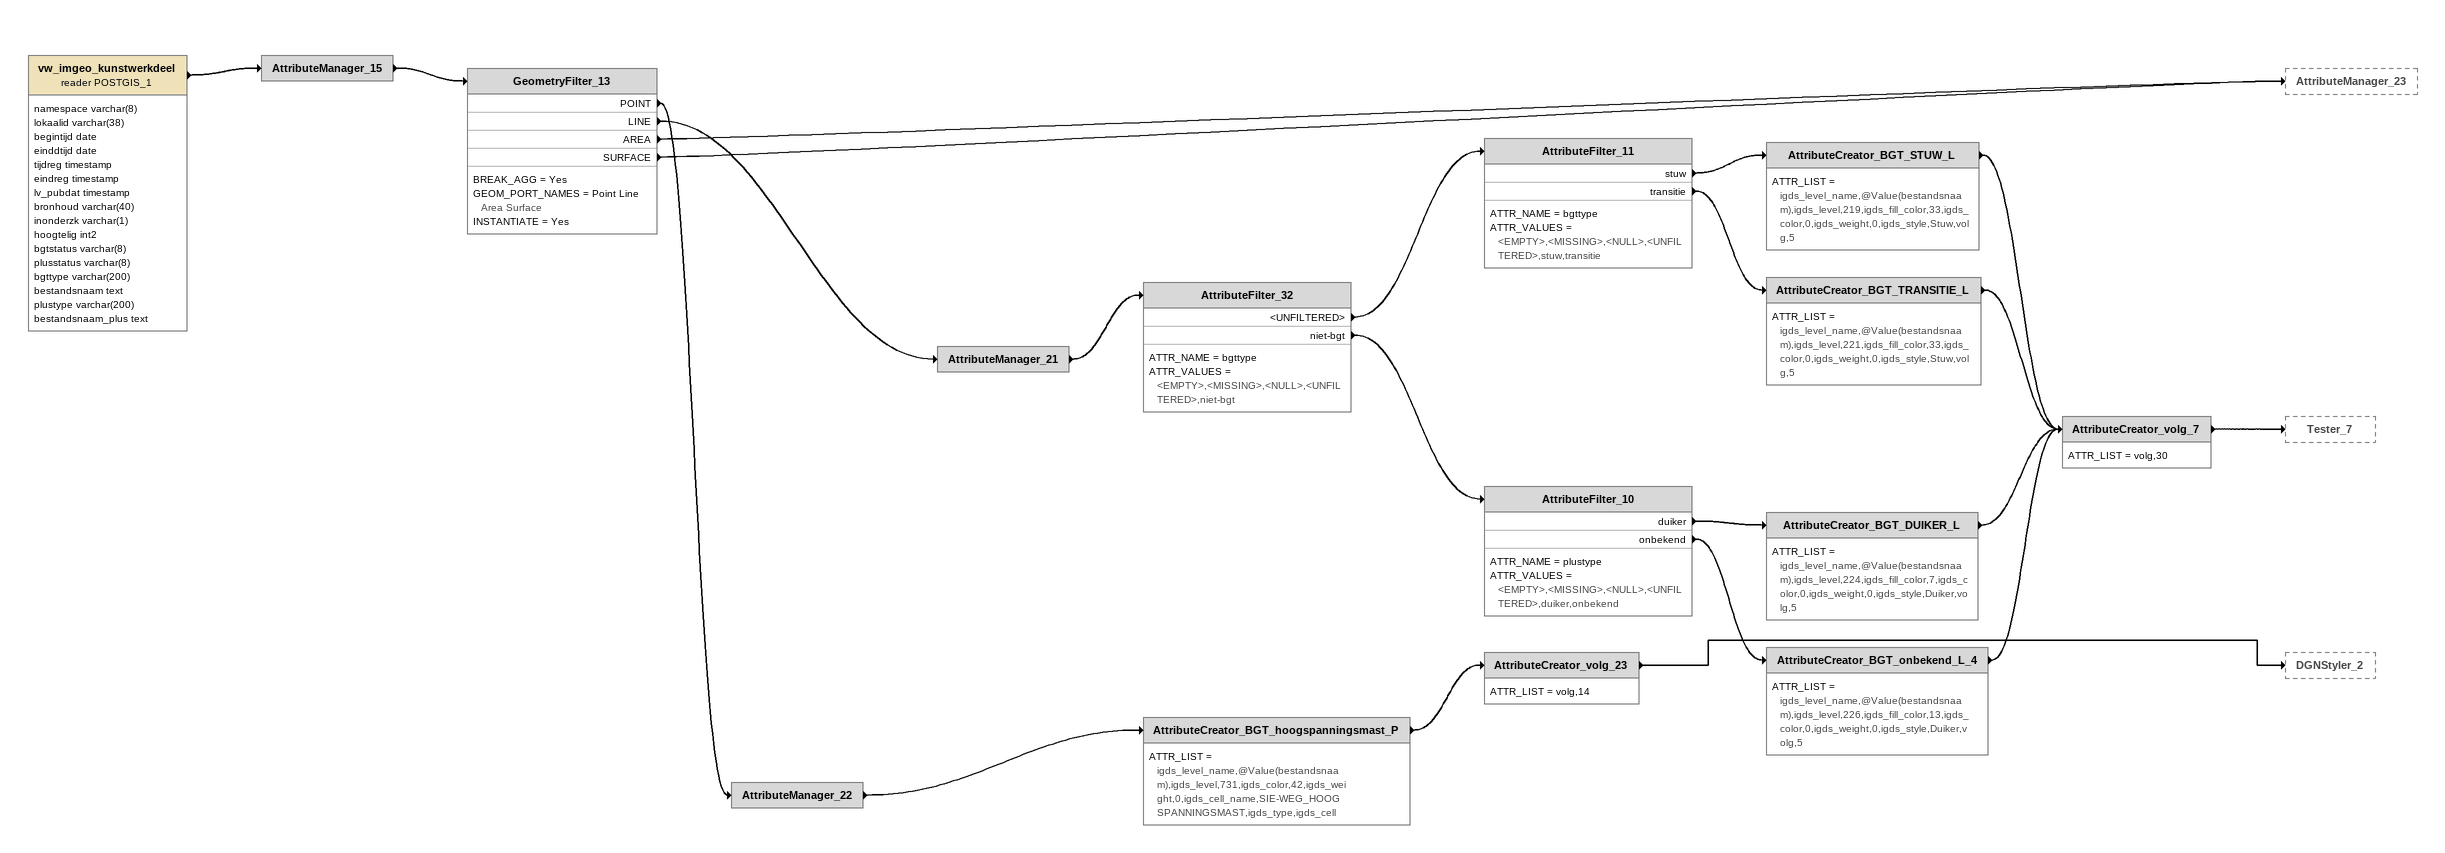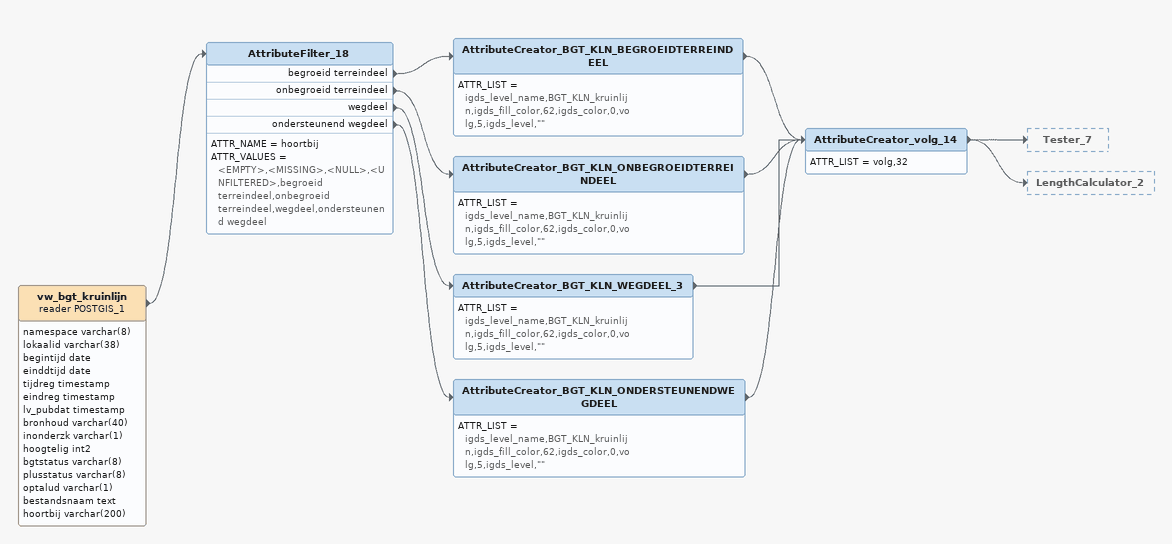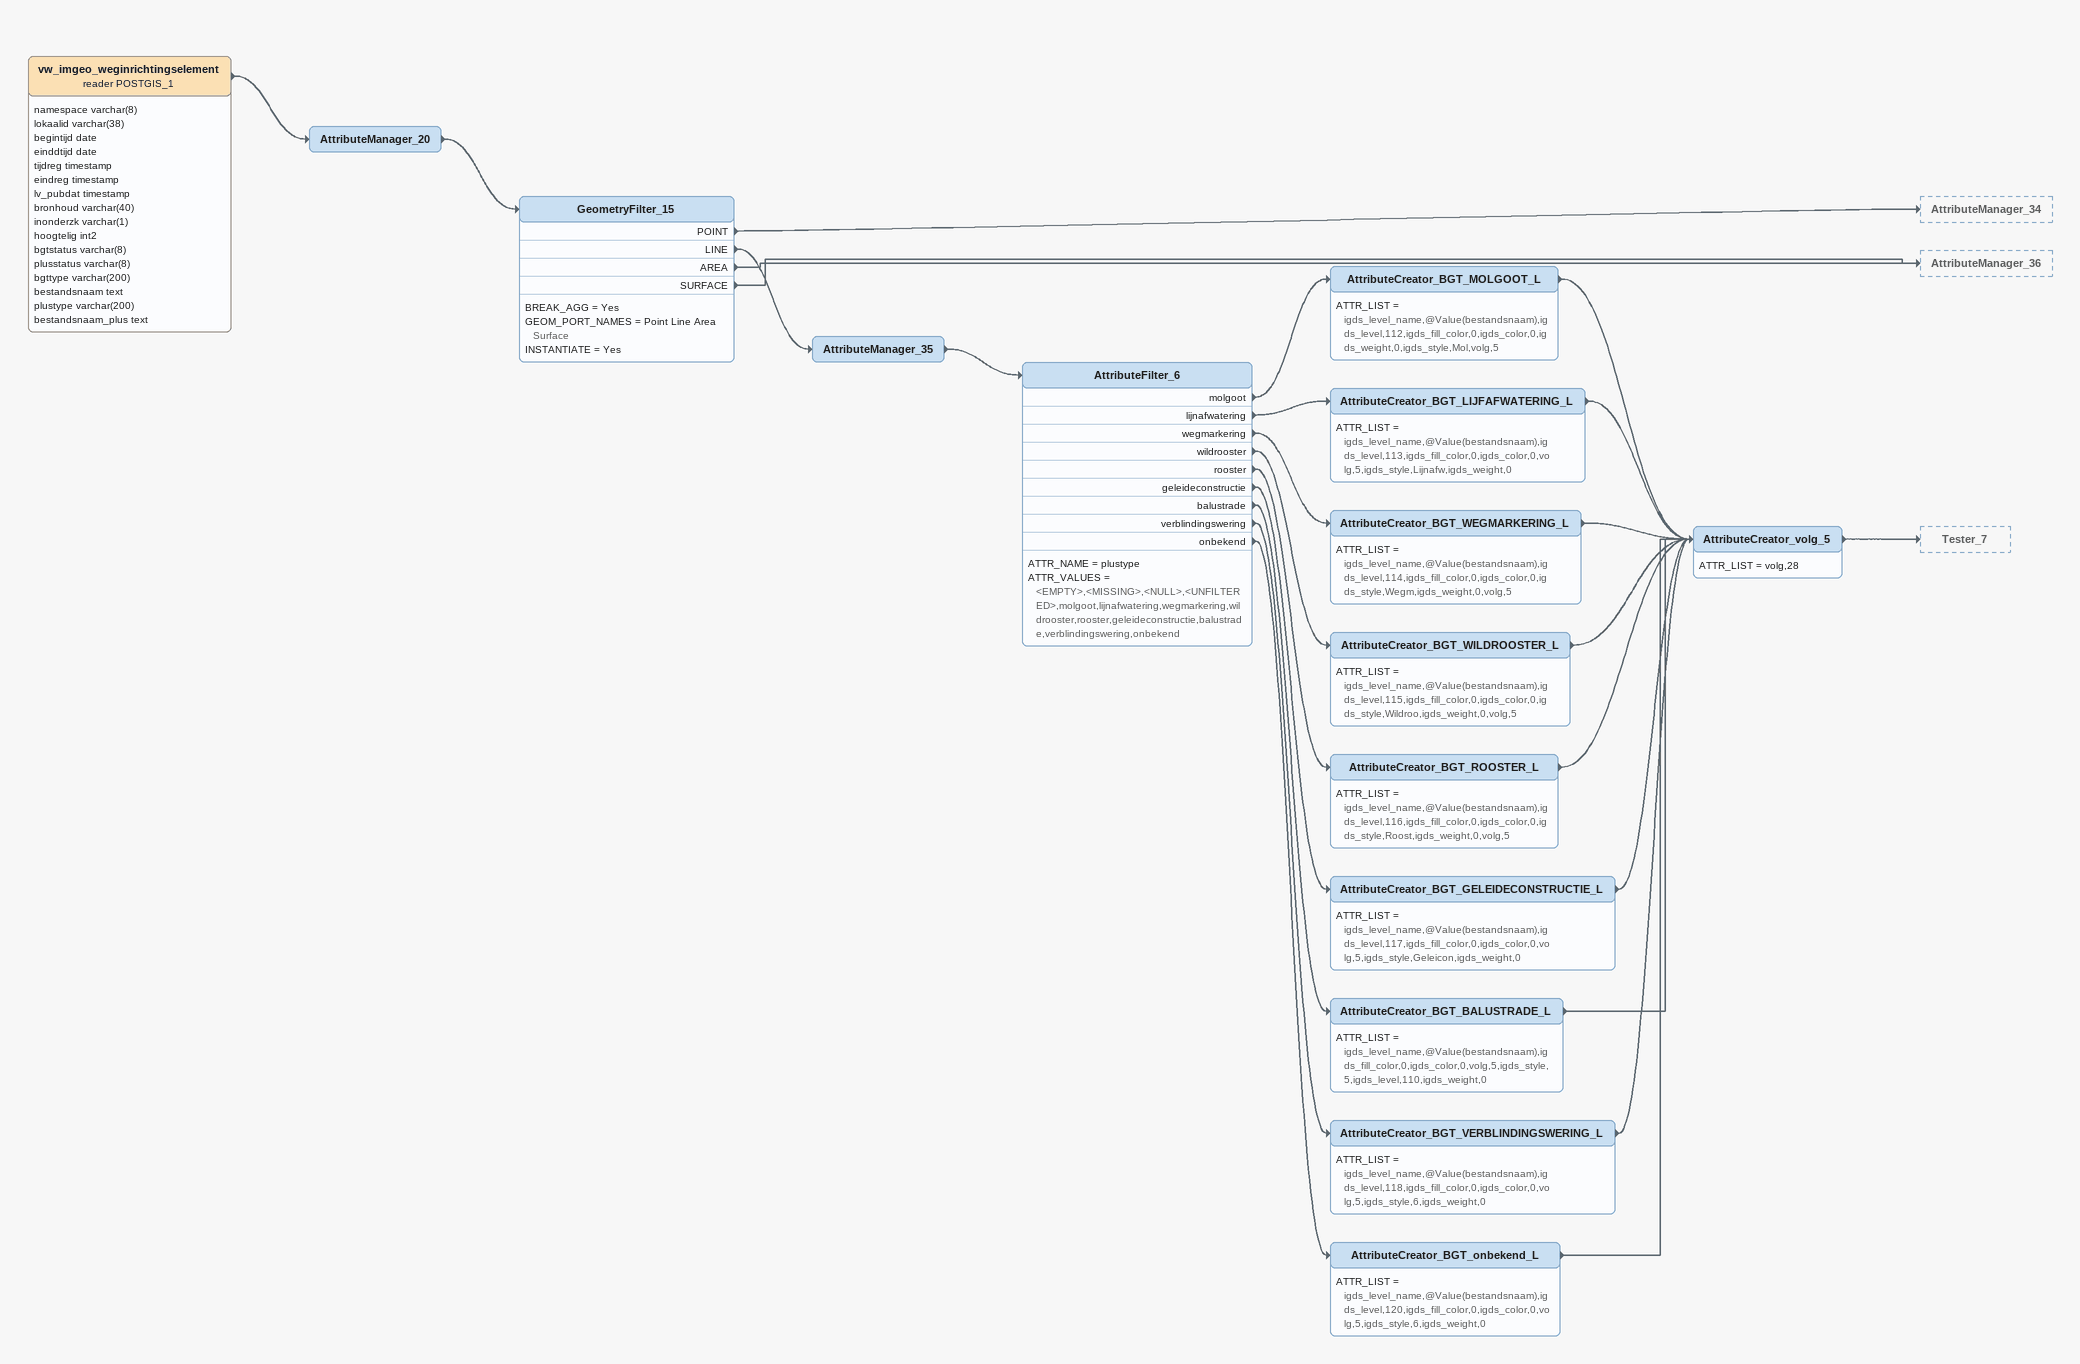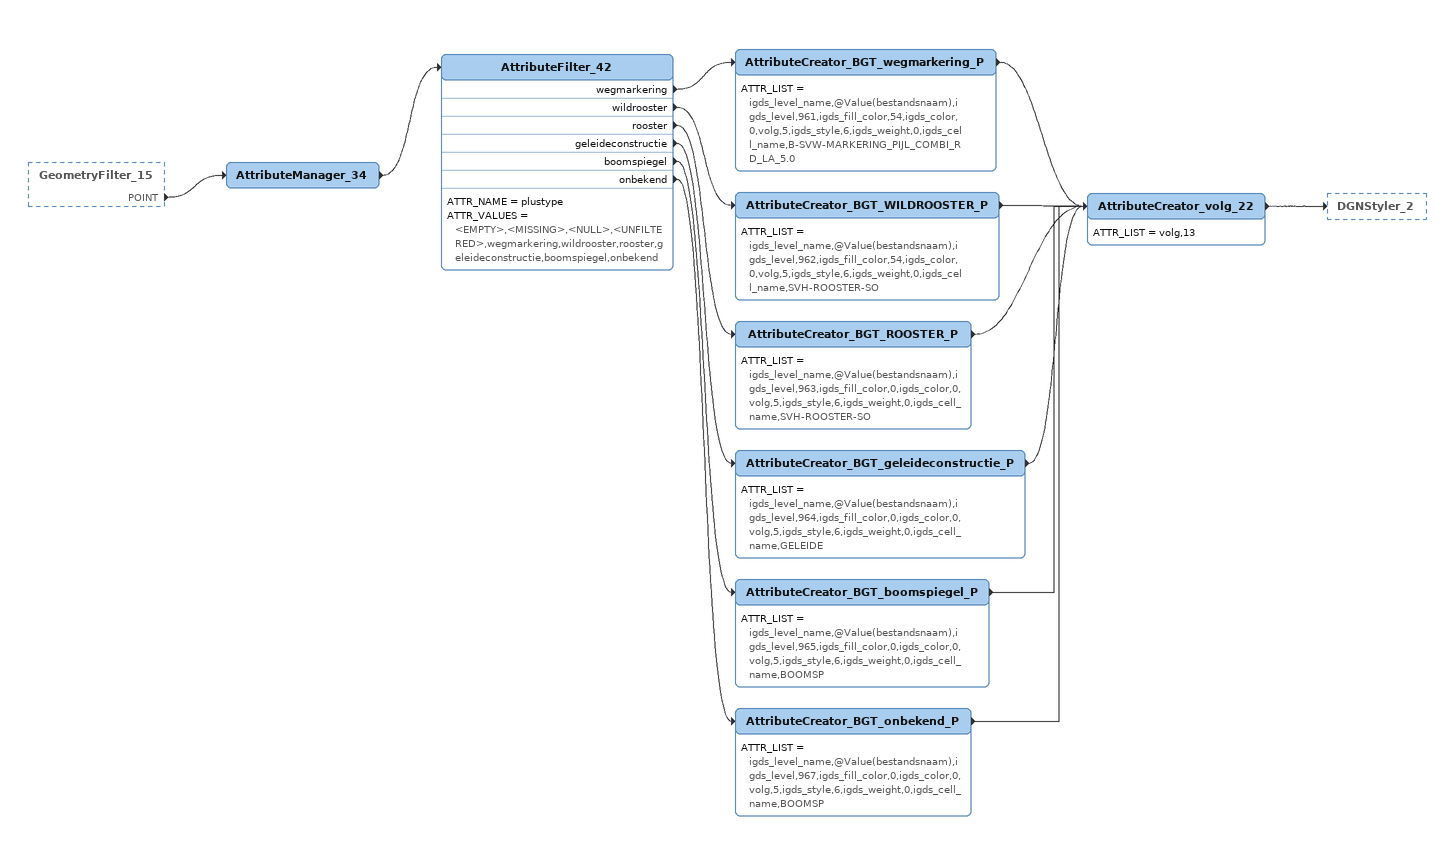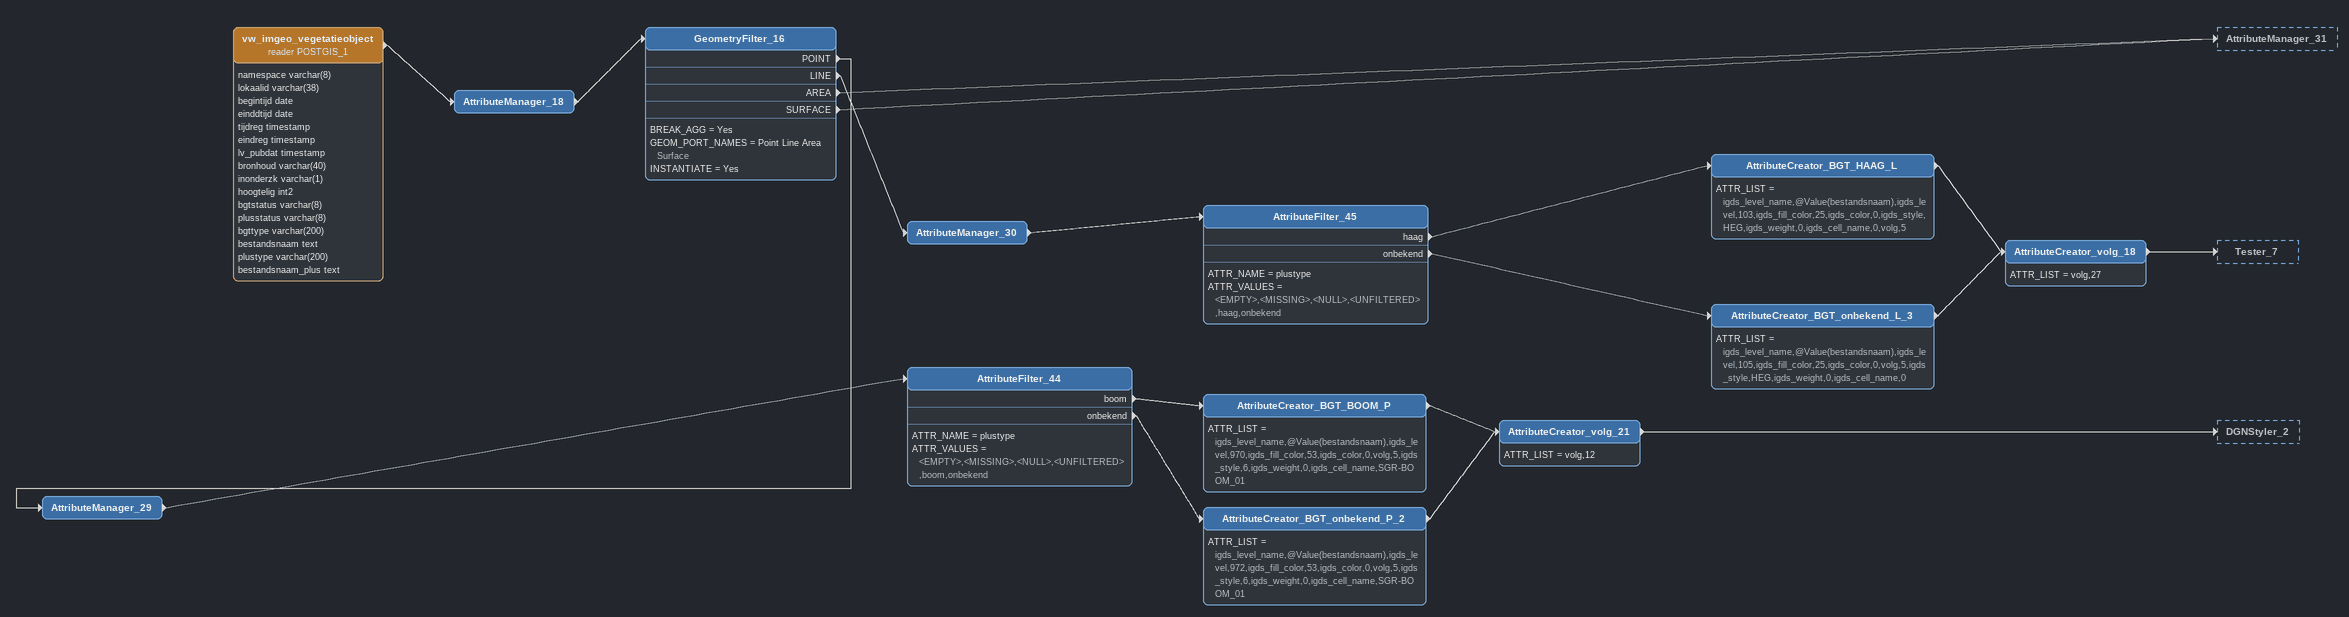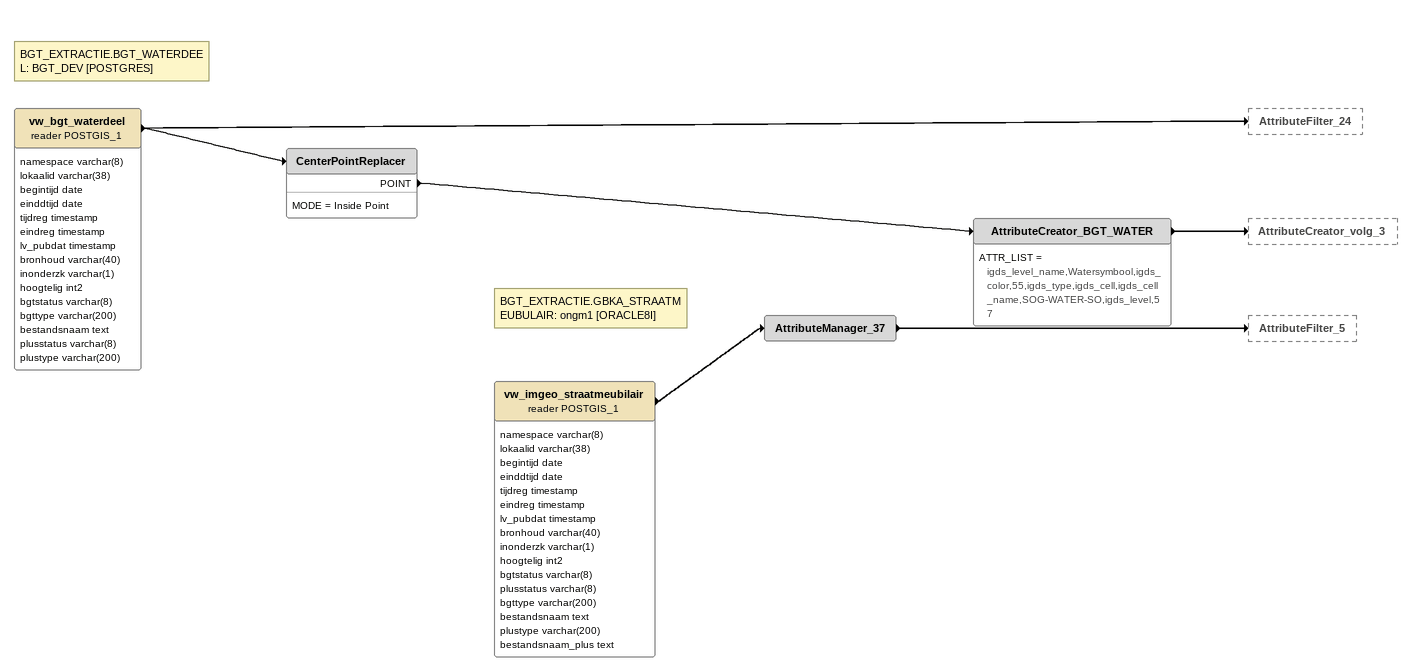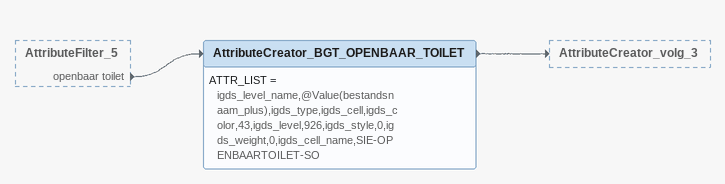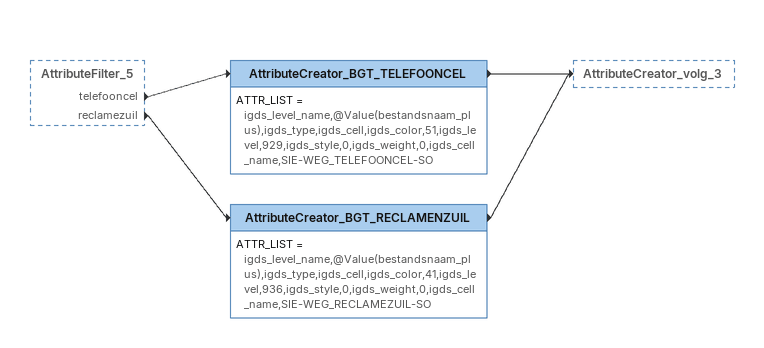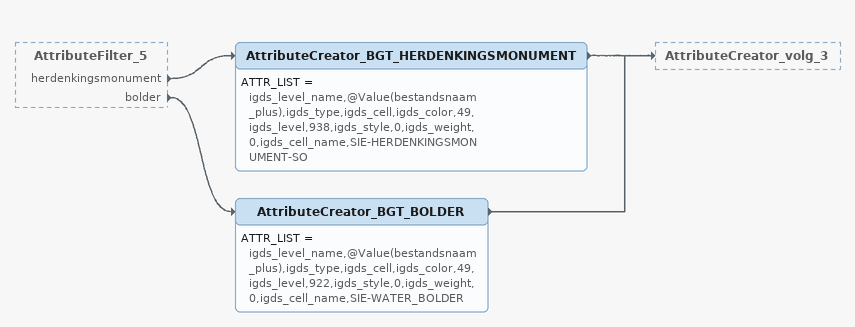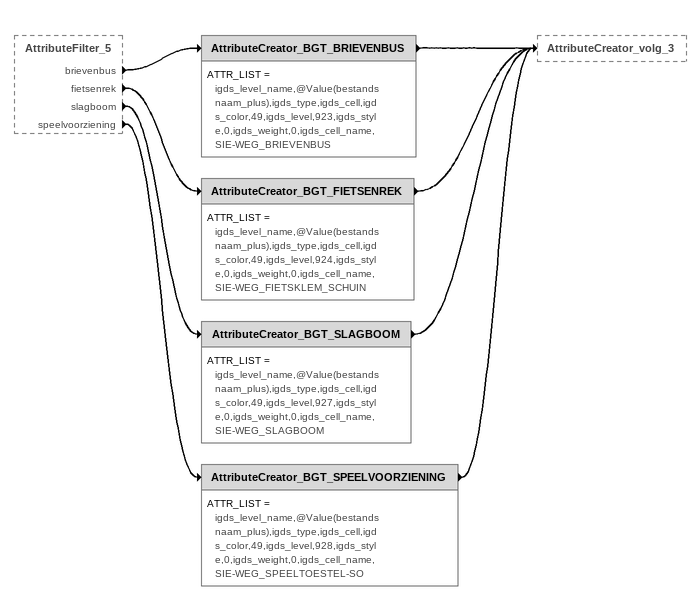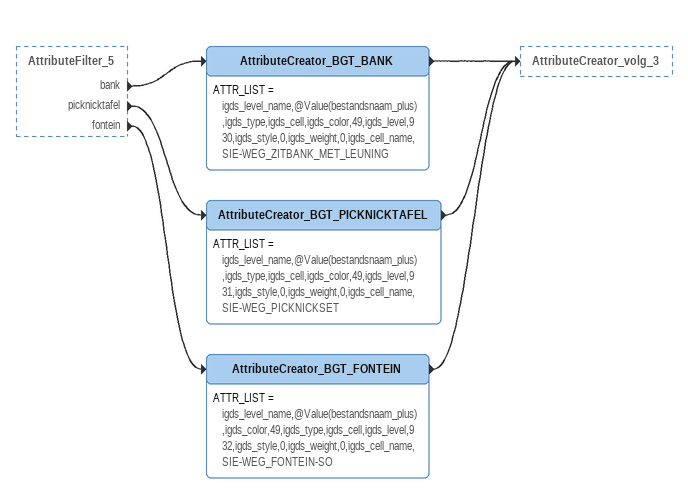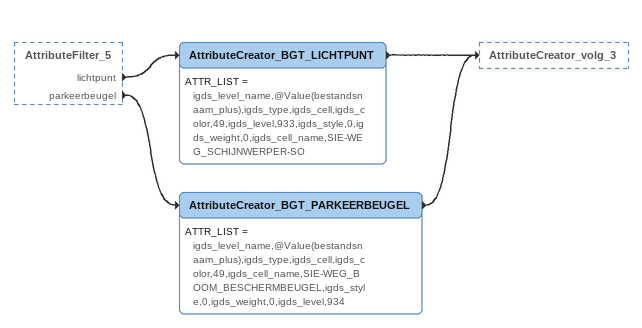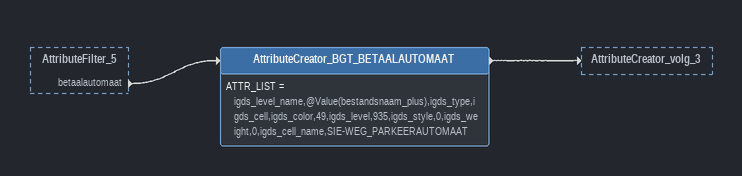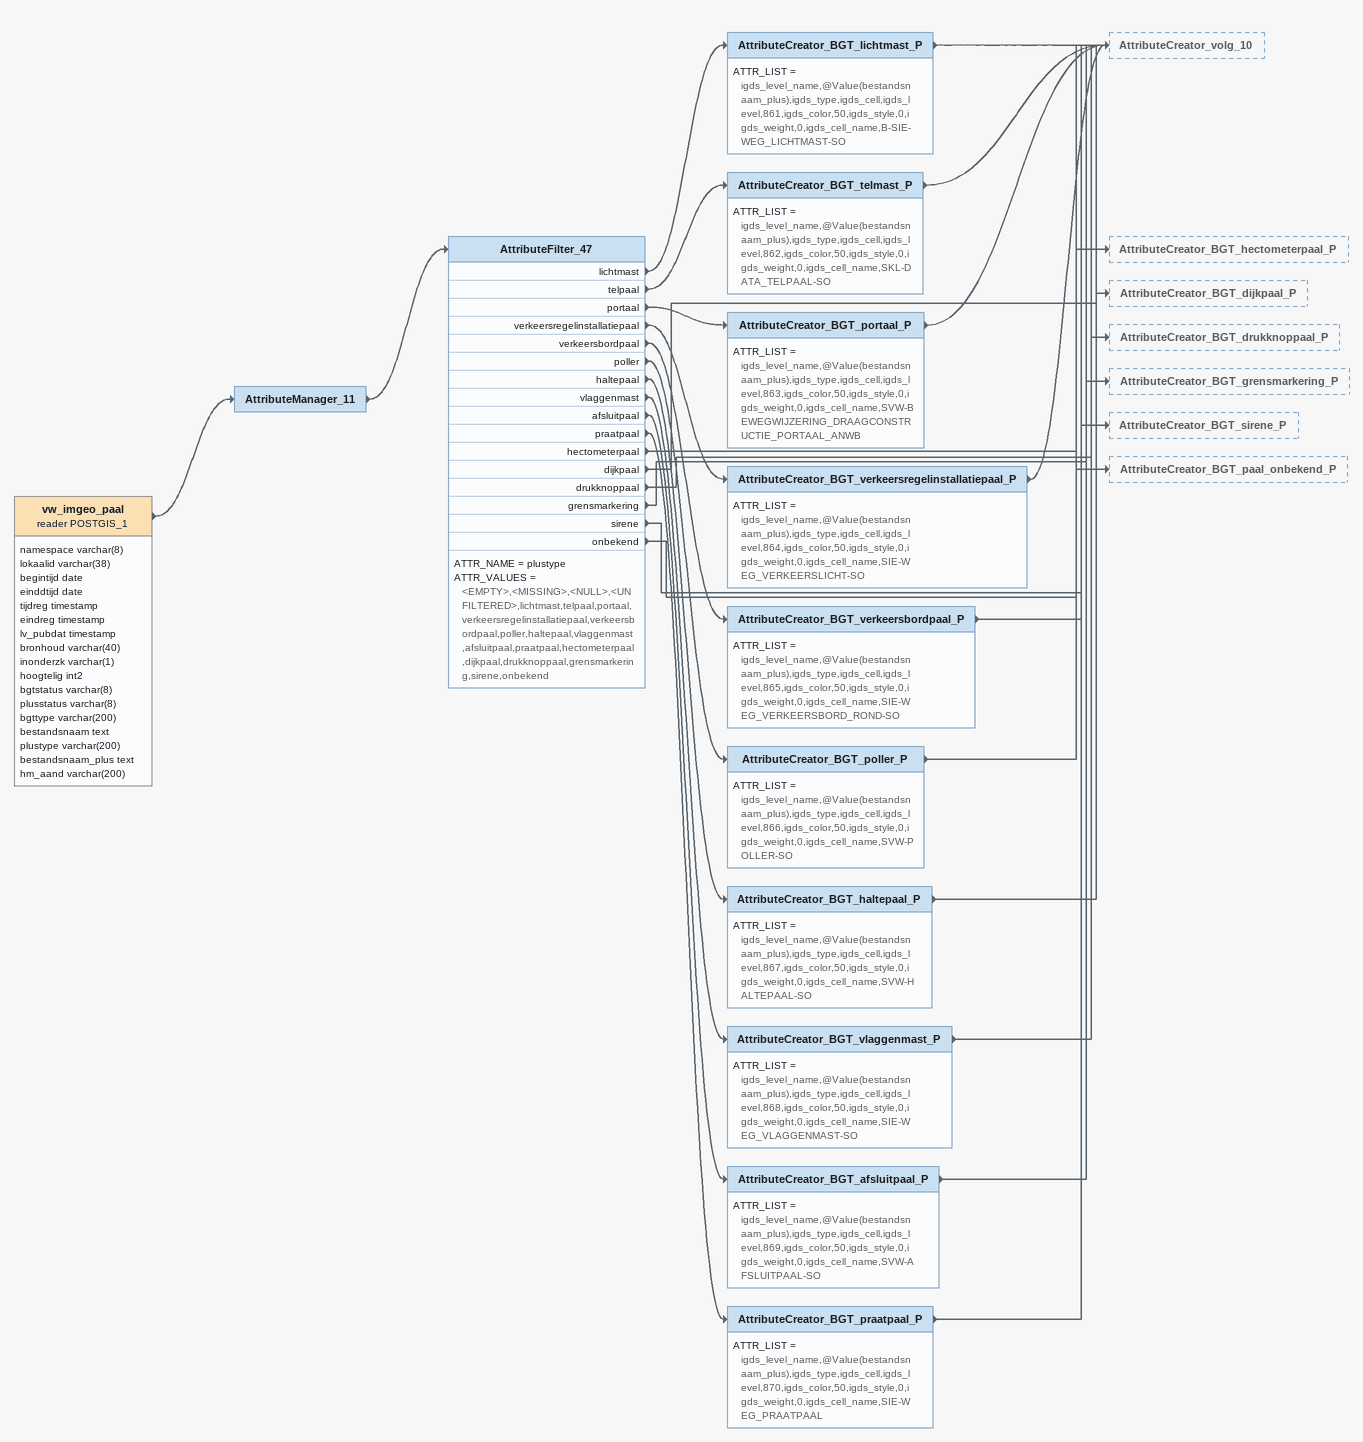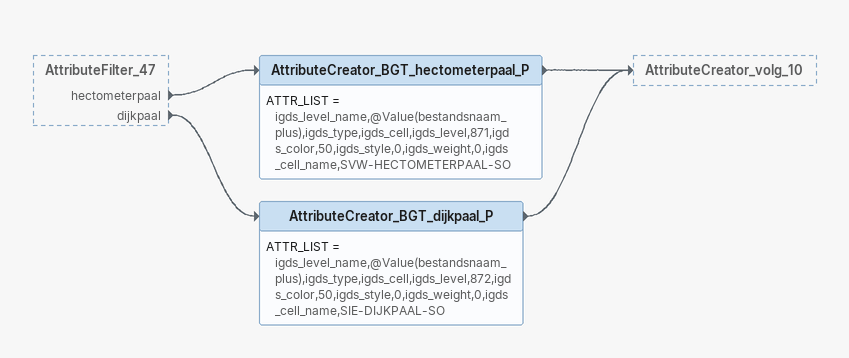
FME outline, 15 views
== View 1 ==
vw_imgeo_kunstwerkdeel (reader POSTGIS_1)
    attributes: namespace varchar(8), lokaalid varchar(38), begintijd date, einddtijd date, tijdreg timestamp, eindreg timestamp, lv_pubdat timestamp, bronhoud varchar(40), inonderzk varchar(1), hoogtelig int2, bgtstatus varchar(8), plusstatus varchar(8), bgttype varchar(200), bestandsnaam text, plustype varchar(200), bestandsnaam_plus text
    -> AttributeManager_15
AttributeManager_15
    -> GeometryFilter_13
GeometryFilter_13
    BREAK_AGG = Yes
    GEOM_PORT_NAMES = Point Line Area Surface
    INSTANTIATE = Yes
    POINT -> AttributeManager_22
    LINE -> AttributeManager_21
    AREA -> AttributeManager_23
    SURFACE -> AttributeManager_23
AttributeManager_21
    -> AttributeFilter_32
AttributeFilter_32
    ATTR_NAME = bgttype
    ATTR_VALUES = <EMPTY>,<MISSING>,<NULL>,<UNFILTERED>,niet-bgt
    <UNFILTERED> -> AttributeFilter_11
    niet-bgt -> AttributeFilter_10
AttributeFilter_11
    ATTR_NAME = bgttype
    ATTR_VALUES = <EMPTY>,<MISSING>,<NULL>,<UNFILTERED>,stuw,transitie
    stuw -> AttributeCreator_BGT_STUW_L
    transitie -> AttributeCreator_BGT_TRANSITIE_L
AttributeCreator_BGT_STUW_L
    ATTR_LIST = igds_level_name,@Value(bestandsnaam),igds_level,219,igds_fill_color,33,igds_color,0,igds_weight,0,igds_style,Stuw,volg,5
    -> AttributeCreator_volg_7
AttributeCreator_BGT_TRANSITIE_L
    ATTR_LIST = igds_level_name,@Value(bestandsnaam),igds_level,221,igds_fill_color,33,igds_color,0,igds_weight,0,igds_style,Stuw,volg,5
    -> AttributeCreator_volg_7
AttributeFilter_10
    ATTR_NAME = plustype
    ATTR_VALUES = <EMPTY>,<MISSING>,<NULL>,<UNFILTERED>,duiker,onbekend
    duiker -> AttributeCreator_BGT_DUIKER_L
    onbekend -> AttributeCreator_BGT_onbekend_L_4
AttributeCreator_BGT_DUIKER_L
    ATTR_LIST = igds_level_name,@Value(bestandsnaam),igds_level,224,igds_fill_color,7,igds_color,0,igds_weight,0,igds_style,Duiker,volg,5
    -> AttributeCreator_volg_7
AttributeCreator_BGT_onbekend_L_4
    ATTR_LIST = igds_level_name,@Value(bestandsnaam),igds_level,226,igds_fill_color,13,igds_color,0,igds_weight,0,igds_style,Duiker,volg,5
    -> AttributeCreator_volg_7
AttributeCreator_volg_7
    ATTR_LIST = volg,30
    -> Tester_7
AttributeManager_22
    -> AttributeCreator_BGT_hoogspanningsmast_P
AttributeCreator_BGT_hoogspanningsmast_P
    ATTR_LIST = igds_level_name,@Value(bestandsnaam),igds_level,731,igds_color,42,igds_weight,0,igds_cell_name,SIE-WEG_HOOGSPANNINGSMAST,igds_type,igds_cell
    -> AttributeCreator_volg_23
AttributeCreator_volg_23
    ATTR_LIST = volg,14
    -> DGNStyler_2

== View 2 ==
vw_bgt_kruinlijn (reader POSTGIS_1)
    attributes: namespace varchar(8), lokaalid varchar(38), begintijd date, einddtijd date, tijdreg timestamp, eindreg timestamp, lv_pubdat timestamp, bronhoud varchar(40), inonderzk varchar(1), hoogtelig int2, bgtstatus varchar(8), plusstatus varchar(8), optalud varchar(1), bestandsnaam text, hoortbij varchar(200)
    -> AttributeFilter_18
AttributeFilter_18
    ATTR_NAME = hoortbij
    ATTR_VALUES = <EMPTY>,<MISSING>,<NULL>,<UNFILTERED>,begroeid terreindeel,onbegroeid terreindeel,wegdeel,ondersteunend wegdeel
    begroeid terreindeel -> AttributeCreator_BGT_KLN_BEGROEIDTERREINDEEL
    onbegroeid terreindeel -> AttributeCreator_BGT_KLN_ONBEGROEIDTERREINDEEL
    wegdeel -> AttributeCreator_BGT_KLN_WEGDEEL_3
    ondersteunend wegdeel -> AttributeCreator_BGT_KLN_ONDERSTEUNENDWEGDEEL
AttributeCreator_BGT_KLN_BEGROEIDTERREINDEEL
    ATTR_LIST = igds_level_name,BGT_KLN_kruinlijn,igds_fill_color,62,igds_color,0,volg,5,igds_level,""
    -> AttributeCreator_volg_14
AttributeCreator_BGT_KLN_ONBEGROEIDTERREINDEEL
    ATTR_LIST = igds_level_name,BGT_KLN_kruinlijn,igds_fill_color,62,igds_color,0,volg,5,igds_level,""
    -> AttributeCreator_volg_14
AttributeCreator_BGT_KLN_WEGDEEL_3
    ATTR_LIST = igds_level_name,BGT_KLN_kruinlijn,igds_fill_color,62,igds_color,0,volg,5,igds_level,""
    -> AttributeCreator_volg_14
AttributeCreator_BGT_KLN_ONDERSTEUNENDWEGDEEL
    ATTR_LIST = igds_level_name,BGT_KLN_kruinlijn,igds_fill_color,62,igds_color,0,volg,5,igds_level,""
    -> AttributeCreator_volg_14
AttributeCreator_volg_14
    ATTR_LIST = volg,32
    -> Tester_7
    -> LengthCalculator_2

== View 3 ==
vw_imgeo_weginrichtingselement (reader POSTGIS_1)
    attributes: namespace varchar(8), lokaalid varchar(38), begintijd date, einddtijd date, tijdreg timestamp, eindreg timestamp, lv_pubdat timestamp, bronhoud varchar(40), inonderzk varchar(1), hoogtelig int2, bgtstatus varchar(8), plusstatus varchar(8), bgttype varchar(200), bestandsnaam text, plustype varchar(200), bestandsnaam_plus text
    -> AttributeManager_20
AttributeManager_20
    -> GeometryFilter_15
GeometryFilter_15
    BREAK_AGG = Yes
    GEOM_PORT_NAMES = Point Line Area Surface
    INSTANTIATE = Yes
    POINT -> AttributeManager_34
    LINE -> AttributeManager_35
    AREA -> AttributeManager_36
    SURFACE -> AttributeManager_36
AttributeManager_35
    -> AttributeFilter_6
AttributeFilter_6
    ATTR_NAME = plustype
    ATTR_VALUES = <EMPTY>,<MISSING>,<NULL>,<UNFILTERED>,molgoot,lijnafwatering,wegmarkering,wildrooster,rooster,geleideconstructie,balustrade,verblindingswering,onbekend
    molgoot -> AttributeCreator_BGT_MOLGOOT_L
    lijnafwatering -> AttributeCreator_BGT_LIJFAFWATERING_L
    wegmarkering -> AttributeCreator_BGT_WEGMARKERING_L
    wildrooster -> AttributeCreator_BGT_WILDROOSTER_L
    rooster -> AttributeCreator_BGT_ROOSTER_L
    geleideconstructie -> AttributeCreator_BGT_GELEIDECONSTRUCTIE_L
    balustrade -> AttributeCreator_BGT_BALUSTRADE_L
    verblindingswering -> AttributeCreator_BGT_VERBLINDINGSWERING_L
    onbekend -> AttributeCreator_BGT_onbekend_L
AttributeCreator_BGT_MOLGOOT_L
    ATTR_LIST = igds_level_name,@Value(bestandsnaam),igds_level,112,igds_fill_color,0,igds_color,0,igds_weight,0,igds_style,Mol,volg,5
    -> AttributeCreator_volg_5
AttributeCreator_BGT_LIJFAFWATERING_L
    ATTR_LIST = igds_level_name,@Value(bestandsnaam),igds_level,113,igds_fill_color,0,igds_color,0,volg,5,igds_style,Lijnafw,igds_weight,0
    -> AttributeCreator_volg_5
AttributeCreator_BGT_WEGMARKERING_L
    ATTR_LIST = igds_level_name,@Value(bestandsnaam),igds_level,114,igds_fill_color,0,igds_color,0,igds_style,Wegm,igds_weight,0,volg,5
    -> AttributeCreator_volg_5
AttributeCreator_BGT_WILDROOSTER_L
    ATTR_LIST = igds_level_name,@Value(bestandsnaam),igds_level,115,igds_fill_color,0,igds_color,0,igds_style,Wildroo,igds_weight,0,volg,5
    -> AttributeCreator_volg_5
AttributeCreator_BGT_ROOSTER_L
    ATTR_LIST = igds_level_name,@Value(bestandsnaam),igds_level,116,igds_fill_color,0,igds_color,0,igds_style,Roost,igds_weight,0,volg,5
    -> AttributeCreator_volg_5
AttributeCreator_BGT_GELEIDECONSTRUCTIE_L
    ATTR_LIST = igds_level_name,@Value(bestandsnaam),igds_level,117,igds_fill_color,0,igds_color,0,volg,5,igds_style,Geleicon,igds_weight,0
    -> AttributeCreator_volg_5
AttributeCreator_BGT_BALUSTRADE_L
    ATTR_LIST = igds_level_name,@Value(bestandsnaam),igds_fill_color,0,igds_color,0,volg,5,igds_style,5,igds_level,110,igds_weight,0
    -> AttributeCreator_volg_5
AttributeCreator_BGT_VERBLINDINGSWERING_L
    ATTR_LIST = igds_level_name,@Value(bestandsnaam),igds_level,118,igds_fill_color,0,igds_color,0,volg,5,igds_style,6,igds_weight,0
    -> AttributeCreator_volg_5
AttributeCreator_BGT_onbekend_L
    ATTR_LIST = igds_level_name,@Value(bestandsnaam),igds_level,120,igds_fill_color,0,igds_color,0,volg,5,igds_style,6,igds_weight,0
    -> AttributeCreator_volg_5
AttributeCreator_volg_5
    ATTR_LIST = volg,28
    -> Tester_7

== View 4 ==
GeometryFilter_15 [outside]
    POINT -> AttributeManager_34
AttributeManager_34
    -> AttributeFilter_42
AttributeFilter_42
    ATTR_NAME = plustype
    ATTR_VALUES = <EMPTY>,<MISSING>,<NULL>,<UNFILTERED>,wegmarkering,wildrooster,rooster,geleideconstructie,boomspiegel,onbekend
    wegmarkering -> AttributeCreator_BGT_wegmarkering_P
    wildrooster -> AttributeCreator_BGT_WILDROOSTER_P
    rooster -> AttributeCreator_BGT_ROOSTER_P
    geleideconstructie -> AttributeCreator_BGT_geleideconstructie_P
    boomspiegel -> AttributeCreator_BGT_boomspiegel_P
    onbekend -> AttributeCreator_BGT_onbekend_P
AttributeCreator_BGT_wegmarkering_P
    ATTR_LIST = igds_level_name,@Value(bestandsnaam),igds_level,961,igds_fill_color,54,igds_color,0,volg,5,igds_style,6,igds_weight,0,igds_cell_name,B-SVW-MARKERING_PIJL_COMBI_RD_LA_5.0
    -> AttributeCreator_volg_22
AttributeCreator_BGT_WILDROOSTER_P
    ATTR_LIST = igds_level_name,@Value(bestandsnaam),igds_level,962,igds_fill_color,54,igds_color,0,volg,5,igds_style,6,igds_weight,0,igds_cell_name,SVH-ROOSTER-SO
    -> AttributeCreator_volg_22
AttributeCreator_BGT_ROOSTER_P
    ATTR_LIST = igds_level_name,@Value(bestandsnaam),igds_level,963,igds_fill_color,0,igds_color,0,volg,5,igds_style,6,igds_weight,0,igds_cell_name,SVH-ROOSTER-SO
    -> AttributeCreator_volg_22
AttributeCreator_BGT_geleideconstructie_P
    ATTR_LIST = igds_level_name,@Value(bestandsnaam),igds_level,964,igds_fill_color,0,igds_color,0,volg,5,igds_style,6,igds_weight,0,igds_cell_name,GELEIDE
    -> AttributeCreator_volg_22
AttributeCreator_BGT_boomspiegel_P
    ATTR_LIST = igds_level_name,@Value(bestandsnaam),igds_level,965,igds_fill_color,0,igds_color,0,volg,5,igds_style,6,igds_weight,0,igds_cell_name,BOOMSP
    -> AttributeCreator_volg_22
AttributeCreator_BGT_onbekend_P
    ATTR_LIST = igds_level_name,@Value(bestandsnaam),igds_level,967,igds_fill_color,0,igds_color,0,volg,5,igds_style,6,igds_weight,0,igds_cell_name,BOOMSP
    -> AttributeCreator_volg_22
AttributeCreator_volg_22
    ATTR_LIST = volg,13
    -> DGNStyler_2

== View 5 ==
vw_imgeo_vegetatieobject (reader POSTGIS_1)
    attributes: namespace varchar(8), lokaalid varchar(38), begintijd date, einddtijd date, tijdreg timestamp, eindreg timestamp, lv_pubdat timestamp, bronhoud varchar(40), inonderzk varchar(1), hoogtelig int2, bgtstatus varchar(8), plusstatus varchar(8), bgttype varchar(200), bestandsnaam text, plustype varchar(200), bestandsnaam_plus text
    -> AttributeManager_18
AttributeManager_18
    -> GeometryFilter_16
GeometryFilter_16
    BREAK_AGG = Yes
    GEOM_PORT_NAMES = Point Line Area Surface
    INSTANTIATE = Yes
    POINT -> AttributeManager_29
    LINE -> AttributeManager_30
    AREA -> AttributeManager_31
    SURFACE -> AttributeManager_31
AttributeManager_30
    -> AttributeFilter_45
AttributeFilter_45
    ATTR_NAME = plustype
    ATTR_VALUES = <EMPTY>,<MISSING>,<NULL>,<UNFILTERED>,haag,onbekend
    haag -> AttributeCreator_BGT_HAAG_L
    onbekend -> AttributeCreator_BGT_onbekend_L_3
AttributeCreator_BGT_HAAG_L
    ATTR_LIST = igds_level_name,@Value(bestandsnaam),igds_level,103,igds_fill_color,25,igds_color,0,igds_style,HEG,igds_weight,0,igds_cell_name,0,volg,5
    -> AttributeCreator_volg_18
AttributeCreator_BGT_onbekend_L_3
    ATTR_LIST = igds_level_name,@Value(bestandsnaam),igds_level,105,igds_fill_color,25,igds_color,0,volg,5,igds_style,HEG,igds_weight,0,igds_cell_name,0
    -> AttributeCreator_volg_18
AttributeCreator_volg_18
    ATTR_LIST = volg,27
    -> Tester_7
AttributeManager_29
    -> AttributeFilter_44
AttributeFilter_44
    ATTR_NAME = plustype
    ATTR_VALUES = <EMPTY>,<MISSING>,<NULL>,<UNFILTERED>,boom,onbekend
    boom -> AttributeCreator_BGT_BOOM_P
    onbekend -> AttributeCreator_BGT_onbekend_P_2
AttributeCreator_BGT_BOOM_P
    ATTR_LIST = igds_level_name,@Value(bestandsnaam),igds_level,970,igds_fill_color,53,igds_color,0,volg,5,igds_style,6,igds_weight,0,igds_cell_name,SGR-BOOM_01
    -> AttributeCreator_volg_21
AttributeCreator_BGT_onbekend_P_2
    ATTR_LIST = igds_level_name,@Value(bestandsnaam),igds_level,972,igds_fill_color,53,igds_color,0,volg,5,igds_style,6,igds_weight,0,igds_cell_name,SGR-BOOM_01
    -> AttributeCreator_volg_21
AttributeCreator_volg_21
    ATTR_LIST = volg,12
    -> DGNStyler_2

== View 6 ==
Note: BGT_EXTRACTIE.BGT_WATERDEEL: BGT_DEV [POSTGRES]
vw_bgt_waterdeel (reader POSTGIS_1)
    attributes: namespace varchar(8), lokaalid varchar(38), begintijd date, einddtijd date, tijdreg timestamp, eindreg timestamp, lv_pubdat timestamp, bronhoud varchar(40), inonderzk varchar(1), hoogtelig int2, bgtstatus varchar(8), bgttype varchar(200), bestandsnaam text, plusstatus varchar(8), plustype varchar(200)
    -> AttributeFilter_24
    -> CenterPointReplacer
CenterPointReplacer
    MODE = Inside Point
    POINT -> AttributeCreator_BGT_WATER
AttributeCreator_BGT_WATER
    ATTR_LIST = igds_level_name,Watersymbool,igds_color,55,igds_type,igds_cell,igds_cell_name,SOG-WATER-SO,igds_level,57
    -> AttributeCreator_volg_3
Note: BGT_EXTRACTIE.GBKA_STRAATMEUBULAIR: ongm1 [ORACLE8I]
vw_imgeo_straatmeubilair (reader POSTGIS_1)
    attributes: namespace varchar(8), lokaalid varchar(38), begintijd date, einddtijd date, tijdreg timestamp, eindreg timestamp, lv_pubdat timestamp, bronhoud varchar(40), inonderzk varchar(1), hoogtelig int2, bgtstatus varchar(8), plusstatus varchar(8), bgttype varchar(200), bestandsnaam text, plustype varchar(200), bestandsnaam_plus text
    -> AttributeManager_37
AttributeManager_37
    -> AttributeFilter_5

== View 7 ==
AttributeFilter_5 [outside]
    openbaar toilet -> AttributeCreator_BGT_OPENBAAR_TOILET
AttributeCreator_BGT_OPENBAAR_TOILET
    ATTR_LIST = igds_level_name,@Value(bestandsnaam_plus),igds_type,igds_cell,igds_color,43,igds_level,926,igds_style,0,igds_weight,0,igds_cell_name,SIE-OPENBAARTOILET-SO
    -> AttributeCreator_volg_3

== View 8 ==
AttributeFilter_5 [outside]
    telefooncel -> AttributeCreator_BGT_TELEFOONCEL
    reclamezuil -> AttributeCreator_BGT_RECLAMENZUIL
AttributeCreator_BGT_TELEFOONCEL
    ATTR_LIST = igds_level_name,@Value(bestandsnaam_plus),igds_type,igds_cell,igds_color,51,igds_level,929,igds_style,0,igds_weight,0,igds_cell_name,SIE-WEG_TELEFOONCEL-SO
    -> AttributeCreator_volg_3
AttributeCreator_BGT_RECLAMENZUIL
    ATTR_LIST = igds_level_name,@Value(bestandsnaam_plus),igds_type,igds_cell,igds_color,41,igds_level,936,igds_style,0,igds_weight,0,igds_cell_name,SIE-WEG_RECLAMEZUIL-SO
    -> AttributeCreator_volg_3

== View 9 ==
AttributeFilter_5 [outside]
    herdenkingsmonument -> AttributeCreator_BGT_HERDENKINGSMONUMENT
    bolder -> AttributeCreator_BGT_BOLDER
AttributeCreator_BGT_HERDENKINGSMONUMENT
    ATTR_LIST = igds_level_name,@Value(bestandsnaam_plus),igds_type,igds_cell,igds_color,49,igds_level,938,igds_style,0,igds_weight,0,igds_cell_name,SIE-HERDENKINGSMONUMENT-SO
    -> AttributeCreator_volg_3
AttributeCreator_BGT_BOLDER
    ATTR_LIST = igds_level_name,@Value(bestandsnaam_plus),igds_type,igds_cell,igds_color,49,igds_level,922,igds_style,0,igds_weight,0,igds_cell_name,SIE-WATER_BOLDER
    -> AttributeCreator_volg_3

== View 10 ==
AttributeFilter_5 [outside]
    brievenbus -> AttributeCreator_BGT_BRIEVENBUS
    fietsenrek -> AttributeCreator_BGT_FIETSENREK
    slagboom -> AttributeCreator_BGT_SLAGBOOM
    speelvoorziening -> AttributeCreator_BGT_SPEELVOORZIENING
AttributeCreator_BGT_BRIEVENBUS
    ATTR_LIST = igds_level_name,@Value(bestandsnaam_plus),igds_type,igds_cell,igds_color,49,igds_level,923,igds_style,0,igds_weight,0,igds_cell_name,SIE-WEG_BRIEVENBUS
    -> AttributeCreator_volg_3
AttributeCreator_BGT_FIETSENREK
    ATTR_LIST = igds_level_name,@Value(bestandsnaam_plus),igds_type,igds_cell,igds_color,49,igds_level,924,igds_style,0,igds_weight,0,igds_cell_name,SIE-WEG_FIETSKLEM_SCHUIN
    -> AttributeCreator_volg_3
AttributeCreator_BGT_SLAGBOOM
    ATTR_LIST = igds_level_name,@Value(bestandsnaam_plus),igds_type,igds_cell,igds_color,49,igds_level,927,igds_style,0,igds_weight,0,igds_cell_name,SIE-WEG_SLAGBOOM
    -> AttributeCreator_volg_3
AttributeCreator_BGT_SPEELVOORZIENING
    ATTR_LIST = igds_level_name,@Value(bestandsnaam_plus),igds_type,igds_cell,igds_color,49,igds_level,928,igds_style,0,igds_weight,0,igds_cell_name,SIE-WEG_SPEELTOESTEL-SO
    -> AttributeCreator_volg_3

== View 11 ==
AttributeFilter_5 [outside]
    bank -> AttributeCreator_BGT_BANK
    picknicktafel -> AttributeCreator_BGT_PICKNICKTAFEL
    fontein -> AttributeCreator_BGT_FONTEIN
AttributeCreator_BGT_BANK
    ATTR_LIST = igds_level_name,@Value(bestandsnaam_plus),igds_type,igds_cell,igds_color,49,igds_level,930,igds_style,0,igds_weight,0,igds_cell_name,SIE-WEG_ZITBANK_MET_LEUNING
    -> AttributeCreator_volg_3
AttributeCreator_BGT_PICKNICKTAFEL
    ATTR_LIST = igds_level_name,@Value(bestandsnaam_plus),igds_type,igds_cell,igds_color,49,igds_level,931,igds_style,0,igds_weight,0,igds_cell_name,SIE-WEG_PICKNICKSET
    -> AttributeCreator_volg_3
AttributeCreator_BGT_FONTEIN
    ATTR_LIST = igds_level_name,@Value(bestandsnaam_plus),igds_color,49,igds_type,igds_cell,igds_level,932,igds_style,0,igds_weight,0,igds_cell_name,SIE-WEG_FONTEIN-SO
    -> AttributeCreator_volg_3

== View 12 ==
AttributeFilter_5 [outside]
    lichtpunt -> AttributeCreator_BGT_LICHTPUNT
    parkeerbeugel -> AttributeCreator_BGT_PARKEERBEUGEL
AttributeCreator_BGT_LICHTPUNT
    ATTR_LIST = igds_level_name,@Value(bestandsnaam_plus),igds_type,igds_cell,igds_color,49,igds_level,933,igds_style,0,igds_weight,0,igds_cell_name,SIE-WEG_SCHIJNWERPER-SO
    -> AttributeCreator_volg_3
AttributeCreator_BGT_PARKEERBEUGEL
    ATTR_LIST = igds_level_name,@Value(bestandsnaam_plus),igds_type,igds_cell,igds_color,49,igds_cell_name,SIE-WEG_BOOM_BESCHERMBEUGEL,igds_style,0,igds_weight,0,igds_level,934
    -> AttributeCreator_volg_3

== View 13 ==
AttributeFilter_5 [outside]
    betaalautomaat -> AttributeCreator_BGT_BETAALAUTOMAAT
AttributeCreator_BGT_BETAALAUTOMAAT
    ATTR_LIST = igds_level_name,@Value(bestandsnaam_plus),igds_type,igds_cell,igds_color,49,igds_level,935,igds_style,0,igds_weight,0,igds_cell_name,SIE-WEG_PARKEERAUTOMAAT
    -> AttributeCreator_volg_3

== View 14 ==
vw_imgeo_paal (reader POSTGIS_1)
    attributes: namespace varchar(8), lokaalid varchar(38), begintijd date, einddtijd date, tijdreg timestamp, eindreg timestamp, lv_pubdat timestamp, bronhoud varchar(40), inonderzk varchar(1), hoogtelig int2, bgtstatus varchar(8), plusstatus varchar(8), bgttype varchar(200), bestandsnaam text, plustype varchar(200), bestandsnaam_plus text, hm_aand varchar(200)
    -> AttributeManager_11
AttributeManager_11
    -> AttributeFilter_47
AttributeFilter_47
    ATTR_NAME = plustype
    ATTR_VALUES = <EMPTY>,<MISSING>,<NULL>,<UNFILTERED>,lichtmast,telpaal,portaal,verkeersregelinstallatiepaal,verkeersbordpaal,poller,haltepaal,vlaggenmast,afsluitpaal,praatpaal,hectometerpaal,dijkpaal,drukknoppaal,grensmarkering,sirene,onbekend
    lichtmast -> AttributeCreator_BGT_lichtmast_P
    telpaal -> AttributeCreator_BGT_telmast_P
    portaal -> AttributeCreator_BGT_portaal_P
    verkeersregelinstallatiepaal -> AttributeCreator_BGT_verkeersregelinstallatiepaal_P
    verkeersbordpaal -> AttributeCreator_BGT_verkeersbordpaal_P
    poller -> AttributeCreator_BGT_poller_P
    haltepaal -> AttributeCreator_BGT_haltepaal_P
    vlaggenmast -> AttributeCreator_BGT_vlaggenmast_P
    afsluitpaal -> AttributeCreator_BGT_afsluitpaal_P
    praatpaal -> AttributeCreator_BGT_praatpaal_P
    hectometerpaal -> AttributeCreator_BGT_hectometerpaal_P
    dijkpaal -> AttributeCreator_BGT_dijkpaal_P
    drukknoppaal -> AttributeCreator_BGT_drukknoppaal_P
    grensmarkering -> AttributeCreator_BGT_grensmarkering_P
    sirene -> AttributeCreator_BGT_sirene_P
    onbekend -> AttributeCreator_BGT_paal_onbekend_P
AttributeCreator_BGT_lichtmast_P
    ATTR_LIST = igds_level_name,@Value(bestandsnaam_plus),igds_type,igds_cell,igds_level,861,igds_color,50,igds_style,0,igds_weight,0,igds_cell_name,B-SIE-WEG_LICHTMAST-SO
    -> AttributeCreator_volg_10
AttributeCreator_BGT_telmast_P
    ATTR_LIST = igds_level_name,@Value(bestandsnaam_plus),igds_type,igds_cell,igds_level,862,igds_color,50,igds_style,0,igds_weight,0,igds_cell_name,SKL-DATA_TELPAAL-SO
    -> AttributeCreator_volg_10
AttributeCreator_BGT_portaal_P
    ATTR_LIST = igds_level_name,@Value(bestandsnaam_plus),igds_type,igds_cell,igds_level,863,igds_color,50,igds_style,0,igds_weight,0,igds_cell_name,SVW-BEWEGWIJZERING_DRAAGCONSTRUCTIE_PORTAAL_ANWB
    -> AttributeCreator_volg_10
AttributeCreator_BGT_verkeersregelinstallatiepaal_P
    ATTR_LIST = igds_level_name,@Value(bestandsnaam_plus),igds_type,igds_cell,igds_level,864,igds_color,50,igds_style,0,igds_weight,0,igds_cell_name,SIE-WEG_VERKEERSLICHT-SO
    -> AttributeCreator_volg_10
AttributeCreator_BGT_verkeersbordpaal_P
    ATTR_LIST = igds_level_name,@Value(bestandsnaam_plus),igds_type,igds_cell,igds_level,865,igds_color,50,igds_style,0,igds_weight,0,igds_cell_name,SIE-WEG_VERKEERSBORD_ROND-SO
    -> AttributeCreator_volg_10
AttributeCreator_BGT_poller_P
    ATTR_LIST = igds_level_name,@Value(bestandsnaam_plus),igds_type,igds_cell,igds_level,866,igds_color,50,igds_style,0,igds_weight,0,igds_cell_name,SVW-POLLER-SO
    -> AttributeCreator_volg_10
AttributeCreator_BGT_haltepaal_P
    ATTR_LIST = igds_level_name,@Value(bestandsnaam_plus),igds_type,igds_cell,igds_level,867,igds_color,50,igds_style,0,igds_weight,0,igds_cell_name,SVW-HALTEPAAL-SO
    -> AttributeCreator_volg_10
AttributeCreator_BGT_vlaggenmast_P
    ATTR_LIST = igds_level_name,@Value(bestandsnaam_plus),igds_type,igds_cell,igds_level,868,igds_color,50,igds_style,0,igds_weight,0,igds_cell_name,SIE-WEG_VLAGGENMAST-SO
    -> AttributeCreator_volg_10
AttributeCreator_BGT_afsluitpaal_P
    ATTR_LIST = igds_level_name,@Value(bestandsnaam_plus),igds_type,igds_cell,igds_level,869,igds_color,50,igds_style,0,igds_weight,0,igds_cell_name,SVW-AFSLUITPAAL-SO
    -> AttributeCreator_volg_10
AttributeCreator_BGT_praatpaal_P
    ATTR_LIST = igds_level_name,@Value(bestandsnaam_plus),igds_type,igds_cell,igds_level,870,igds_color,50,igds_style,0,igds_weight,0,igds_cell_name,SIE-WEG_PRAATPAAL
    -> AttributeCreator_volg_10

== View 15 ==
AttributeFilter_47 [outside]
    hectometerpaal -> AttributeCreator_BGT_hectometerpaal_P
    dijkpaal -> AttributeCreator_BGT_dijkpaal_P
AttributeCreator_BGT_hectometerpaal_P
    ATTR_LIST = igds_level_name,@Value(bestandsnaam_plus),igds_type,igds_cell,igds_level,871,igds_color,50,igds_style,0,igds_weight,0,igds_cell_name,SVW-HECTOMETERPAAL-SO
    -> AttributeCreator_volg_10
AttributeCreator_BGT_dijkpaal_P
    ATTR_LIST = igds_level_name,@Value(bestandsnaam_plus),igds_type,igds_cell,igds_level,872,igds_color,50,igds_style,0,igds_weight,0,igds_cell_name,SIE-DIJKPAAL-SO
    -> AttributeCreator_volg_10
